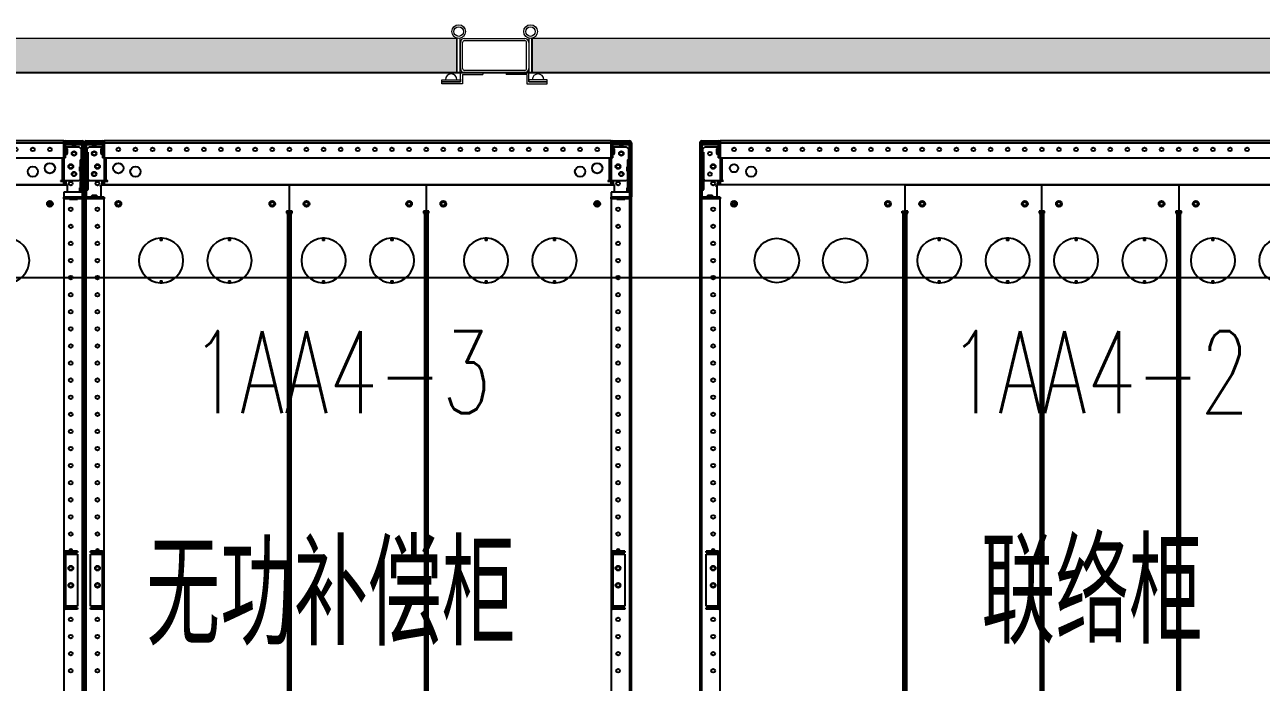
# Model space of a CAD drawing. Extents: x 758840 to 1108724, y -102573 to 143521.
# Drawn here: x 874315 to 876123, y 66841 to 67803 of the extents above; entities that cross this region are included whole.
import ezdxf

# ---------------------------------------------------------------- set-up
doc = ezdxf.new("R2010")
doc.units = 0
doc.header["$LTSCALE"] = 1000
doc.header["$MEASUREMENT"] = 0
for name, color, linetype in [('02电气-设备', 255, 'Continuous'), ('02电气-设备基础', 252, 'Continuous'), ('LWIRE', 1, 'Continuous')]:
    doc.layers.add(name, color=color, linetype=linetype)
doc.layers.add('细实线', color=3, linetype='Continuous', lineweight=5)
doc.styles.get("Standard").update_dxf_attribs({"font": 'gbenor.shx', "bigfont": 'gbcbig.shx'})
doc.styles.add('电气文字', font='txtd.shx', dxfattribs={"width": 0.8, "height": 3.5, "bigfont": 'HZTXT.shx'})

# ---------------------------------------------------------------- blocks, each defined once
blk = doc.blocks.new('联络柜')
at = {"linetype": 'Continuous', "lineweight": 25}
for p, q in [((-3, 1197), (-3, 3)), ((-0.5, 1197), (-0.5, 1118)), ((0, 1200), (23.5, 1200)), ((0, 1197.5), (23.5, 1197.5)), ((0.3, 1189.8), (0.3, 1197.5)), ((1.5, 1197.3), (1.5, 1194.8)), ((1.5, 1197.3), (4.5, 1197.3)), ((1.5, 1194.8), (4.5, 1194.8)), ((4.5, 1197.3), (4.5, 1194.8)), ((4.5, 1197.3), (23.9, 1197.3)), ((4.5, 1194.8), (24, 1194.8)), ((24, 1200), (24, 1200)), ((24, 1200), (26.5, 1200)), ((24, 1197), (24, 1175)), ((26.5, 1200), (26.5, 1197)), ((1167.5, 1200), (26.5, 1200)), ((26.5, 1197.5), (26.5, 1197.5)), ((26.5, 1197.3), (26.5, 1197.3)), ((26.5, 1197), (26.5, 1175)), ((26.5, 1197), (1167.5, 1197)), ((-0.5, 1189.8), (0, 1189.8)), ((2.2, 1183.7), (-0.3, 1183.7)), ((-0.3, 1183.7), (-0.3, 1145.5)), ((0, 1189.8), (0.3, 1189.8)), ((0, 1189.8), (0, 1183.7)), ((1.5, 1188.5), (4.5, 1191.5)), ((1.5, 1183.7), (1.5, 1188.5)), ((2.2, 1183.7), (2.2, 1145.5)), ((4.5, 1191.5), (24, 1191.5)), ((23, 1189.8), (21.5, 1188.2)), ((21.5, 1188.2), (21.5, 1181.8)), ((21.5, 1181.8), (23, 1180.2)), ((24, 1189.8), (23, 1189.8)), ((23, 1180.2), (24, 1180.2)), ((26.5, 1175), (24, 1175)), ((26.5, 1175), (1167.5, 1175)), ((27, 1141.5), (27, 1175)), ((29.6, 1141.5), (29.6, 1175)), ((29.7, 1141.5), (29.7, 1175)), ((-0.4, 1171.5), (-0.5, 1171.5)), ((-0.4, 1129.1), (-0.4, 1171.5)), ((2.2, 1145.5), (-0.3, 1145.5)), ((-0.3, 1145.5), (-0.3, 1141.2)), ((2.2, 1141.2), (-0.3, 1141.2)), ((-0.3, 1141.2), (-0.3, 1129.1)), ((2.2, 1145.5), (2.2, 1141.2)), ((4.5, 1141.5), (2.2, 1143.8)), ((2.2, 1141.2), (2.2, 1129.1)), ((27, 1141.5), (4.5, 1141.5)), ((22.2, 1141.4), (22.2, 1141.5)), ((23.5, 1141.4), (22.2, 1141.4)), ((23.5, 1141.4), (24, 1141.4)), ((23.5, 1135.5), (23.5, 1141.4)), ((26.5, 1141.4), (24, 1141.4)), ((24, 1141.4), (24, 1135.5)), ((26.5, 1141.4), (31.5, 1141.4)), ((26.5, 1141.4), (26.5, 1135.5)), ((27, 1141.5), (29.6, 1141.5)), ((29.6, 1141.5), (29.7, 1141.5)), ((31.5, 1141.5), (29.7, 1141.5)), ((31.5, 1141.4), (31.5, 1141.5)), ((-0.5, 1129.1), (-0.4, 1129.1)), ((-0.4, 1129.1), (-0.4, 1127.3)), ((-0.3, 1129.1), (2.2, 1129.1)), ((0, 1127.3), (0, 1117.5)), ((21.5, 1133), (21.5, 1135.5)), ((22, 1135.5), (21.5, 1135.5)), ((22, 1133), (21.5, 1133)), ((297, 1135.5), (22, 1135.5)), ((22, 1135.5), (22, 1117.5)), ((26.5, 1136), (1167.5, 1136)), ((297, 1135.5), (497, 1135.5)), ((297, 1097), (297, 1135.5)), ((497, 1135.5), (697, 1135.5)), ((497, 1097), (497, 1135.5)), ((697, 1135.5), (697, 1097)), ((697, 1135.5), (897, 1135.5)), ((0, 1115), (-3, 1115)), ((-0.5, 1115), (-0.5, 1115)), ((26.5, 1117.5), (0, 1117.5)), ((26.5, 1115), (0, 1115)), ((0, 85), (0, 1115)), ((8.8, 1120), (7.2, 1118.5)), ((7.2, 1118.5), (7.2, 1117.5)), ((15.2, 1120), (8.8, 1120)), ((16.7, 1118.5), (15.2, 1120)), ((16.7, 1117.5), (16.7, 1118.5)), ((26.5, 1117.5), (26.5, 1115)), ((26.5, 597.5), (26.5, 1115)), ((47, 1110.7), (47, 1105.3)), ((293, 1094.5), (293, 1097)), ((293, 1097), (297, 1097)), ((294.3, 1094.5), (293, 1094.5)), ((294.3, 1094.5), (295, 1094.5)), ((294.3, 105.5), (294.3, 1094.5)), ((297, 1094.5), (295, 1094.5)), ((295, 1094.5), (295, 105.5)), ((301, 1097), (297, 1097)), ((299.7, 1094.5), (297, 1094.5)), ((297, 1094.5), (297, 105.5)), ((299.7, 1094.5), (301, 1094.5)), ((299.7, 105.5), (299.7, 1094.5)), ((301, 1094.5), (301, 1097)), ((493, 1097), (493, 1094.5)), ((497, 1097), (493, 1097)), ((493, 1094.5), (494.3, 1094.5)), ((494.3, 1094.5), (494.3, 105.5)), ((497, 1094.5), (494.3, 1094.5)), ((501, 1097), (497, 1097)), ((499.7, 1094.5), (497, 1094.5)), ((497, 105.5), (497, 1094.5)), ((499.7, 1094.5), (501, 1094.5)), ((499.7, 105.5), (499.7, 1094.5)), ((501, 1094.5), (501, 1097)), ((693, 1097), (693, 1094.5)), ((697, 1097), (693, 1097)), ((693, 1094.5), (694.3, 1094.5)), ((694.3, 1094.5), (694.3, 105.5)), ((697, 1094.5), (694.3, 1094.5)), ((701, 1097), (697, 1097)), ((697, 105.5), (697, 1094.5)), ((699.7, 1094.5), (697, 1094.5)), ((699.7, 1094.5), (701, 1094.5)), ((699.7, 105.5), (699.7, 1094.5)), ((701, 1094.5), (701, 1097)), ((345.5, 1057.5), (345.5, 1054.5)), ((348.5, 1054.5), (348.5, 1057.5)), ((445.5, 1057.5), (445.5, 1054.5)), ((448.5, 1054.5), (448.5, 1057.5)), ((545.5, 1057.5), (545.5, 1054.5)), ((548.5, 1054.5), (548.5, 1057.5)), ((645.5, 1057.5), (645.5, 1054.5)), ((648.5, 1054.5), (648.5, 1057.5)), ((745.5, 1057.5), (745.5, 1054.5)), ((748.5, 1054.5), (748.5, 1057.5)), ((345.5, 995.5), (345.5, 992.5)), ((348.5, 992.5), (348.5, 995.5)), ((445.5, 995.5), (445.5, 992.5)), ((448.5, 992.5), (448.5, 995.5)), ((545.5, 995.5), (545.5, 992.5)), ((548.5, 992.5), (548.5, 995.5)), ((645.5, 995.5), (645.5, 992.5)), ((648.5, 992.5), (648.5, 995.5)), ((745.5, 995.5), (745.5, 992.5)), ((748.5, 992.5), (748.5, 995.5)), ((24, 600), (6.5, 600)), ((6.5, 598), (6.5, 600)), ((24, 598), (6.5, 598)), ((24.5, 517.5), (24.5, 597.5)), ((26.5, 517.5), (26.5, 597.5)), ((6.5, 519.5), (6.5, 595.5)), ((6.5, 595.5), (24, 595.5)), ((24, 519.5), (24, 595.5)), ((24, 595.5), (24.5, 595.5)), ((24, 519.5), (6.5, 519.5)), ((6.5, 515), (6.5, 517)), ((24, 517), (6.5, 517)), ((24, 515), (6.5, 515)), ((24.5, 519.5), (24, 519.5)), ((26.5, 85), (26.5, 517.5))]:
    blk.add_line(p, q, dxfattribs=at)
for centre, radius in [((11.8, 1181.5), 2.7), ((47, 1187.5), 2.7), ((72, 1187.5), 2.7), ((97, 1187.5), 2.7), ((122, 1187.5), 2.7), ((147, 1187.5), 2.7), ((172, 1187.5), 2.7), ((197, 1187.5), 2.7), ((222, 1187.5), 2.7), ((247, 1187.5), 2.7), ((272, 1187.5), 2.7), ((297, 1187.5), 2.7), ((322, 1187.5), 2.7), ((347, 1187.5), 2.7), ((372, 1187.5), 2.7), ((397, 1187.5), 2.7), ((422, 1187.5), 2.7), ((447, 1187.5), 2.7), ((472, 1187.5), 2.7), ((497, 1187.5), 2.7), ((522, 1187.5), 2.7), ((547, 1187.5), 2.7), ((572, 1187.5), 2.7), ((597, 1187.5), 2.7), ((622, 1187.5), 2.7), ((647, 1187.5), 2.7), ((672, 1187.5), 2.7), ((697, 1187.5), 2.7), ((722, 1187.5), 2.7), ((747, 1187.5), 2.7), ((772, 1187.5), 2.7), ((797, 1187.5), 2.7), ((16.5, 1162.5), 3.55), ((16.5, 1162.5), 2.7), ((47, 1160), 6), ((72, 1155), 7.5), ((11.8, 1151.5), 2.7), ((16.5, 1137.5), 2.7), ((16.5, 1100), 2.7), ((47, 1108), 4.25), ((47, 1108), 2.7), ((272, 1108), 4.25), ((272, 1108), 2.7), ((322, 1108), 4.25), ((322, 1108), 2.7), ((472, 1108), 4.25), ((472, 1108), 2.7), ((522, 1108), 4.25), ((522, 1108), 2.7), ((672, 1108), 4.25), ((672, 1108), 2.7), ((722, 1108), 4.25), ((722, 1108), 2.7), ((16.5, 1075), 2.7), ((16.5, 1050), 2.7), ((109.5, 1025), 32.5), ((209.5, 1025), 32.5), ((16.5, 1025), 2.7), ((16.5, 1000), 2.7), ((16.5, 975), 2.7), ((16.5, 950), 2.7), ((16.5, 925), 2.7), ((16.5, 900), 2.7), ((16.5, 875), 2.7), ((16.5, 850), 2.7), ((16.5, 825), 2.7), ((16.5, 800), 2.7), ((16.5, 775), 2.7), ((16.5, 750), 2.7), ((16.5, 725), 2.7), ((16.5, 700), 2.7), ((16.5, 675), 2.7), ((16.5, 650), 2.7), ((16.5, 625), 2.7), ((16.5, 575), 3.55), ((16.5, 575), 2.7), ((16.5, 550), 3.55), ((16.5, 550), 2.7), ((16.5, 500), 2.7), ((16.5, 475), 2.7), ((16.5, 450), 2.7), ((16.5, 425), 2.7)]:
    blk.add_circle(centre, radius, dxfattribs=at)
for centre, radius, start, end in [((0, 1197), 3, 90, 180), ((0, 1197), 0.5, 90, 180), ((23.5, 1197), 3, 0, 90), ((23.5, 1197), 0.5, 0, 90), ((-0.4, 1171.6), 0.0893, 261.9505, 348.5782), ((-0.4, 1127.2), 0.0893, 81.9505, 168.5782), ((-0.4, 1129.2), 0.0893, 261.9505, 348.5782), ((-0.1, 1129.6), 2.32, 261.9505, 348.5782), ((0, 1118), 3, 180, 270), ((0, 1118), 0.5, 180, 270), ((347, 1025), 32.5, 92.6454, 267.3546), ((347, 1025), 32.5, 87.3546, 92.6454), ((347, 1025), 29.5, 87.0854, 92.9146), ((347, 1025), 32.5, 272.6454, 87.3546), ((447, 1025), 32.5, 92.6454, 267.3546), ((447, 1025), 32.5, 87.3546, 92.6454), ((447, 1025), 29.5, 87.0854, 92.9146), ((447, 1025), 32.5, 272.6454, 87.3546), ((547, 1025), 32.5, 92.6454, 267.3546), ((547, 1025), 32.5, 87.3546, 92.6454), ((547, 1025), 29.5, 87.0854, 92.9146), ((547, 1025), 32.5, 272.6454, 87.3546), ((647, 1025), 32.5, 92.6454, 267.3546), ((647, 1025), 32.5, 87.3546, 92.6454), ((647, 1025), 29.5, 87.0854, 92.9146), ((647, 1025), 32.5, 272.6454, 87.3546), ((747, 1025), 32.5, 92.6454, 267.3546), ((747, 1025), 32.5, 87.3546, 92.6454), ((747, 1025), 29.5, 87.0854, 92.9146), ((747, 1025), 32.5, 272.6454, 87.3546), ((847, 1025), 32.5, 92.6454, 267.3546), ((347, 1025), 29.5, 267.0854, 272.9146), ((447, 1025), 29.5, 267.0854, 272.9146), ((547, 1025), 29.5, 267.0854, 272.9146), ((647, 1025), 29.5, 267.0854, 272.9146), ((747, 1025), 29.5, 267.0854, 272.9146), ((347, 1025), 32.5, 267.3546, 272.6454), ((447, 1025), 32.5, 267.3546, 272.6454), ((547, 1025), 32.5, 267.3546, 272.6454), ((647, 1025), 32.5, 267.3546, 272.6454), ((747, 1025), 32.5, 267.3546, 272.6454), ((16.5, 600), 2.7, 0, 180), ((16.5, 600), 2.7, 227.7946, 312.2054), ((24, 597.5), 2.5, 0, 90), ((24, 597.5), 0.5, 360, 90), ((24, 517.5), 0.5, 270, 0), ((24, 517.5), 2.5, 270, 360)]:
    blk.add_arc(centre, radius, start, end, dxfattribs=at)
blk = doc.blocks.new('补偿-滤波柜')
at = {"linetype": 'Continuous', "lineweight": 25}
for p, q in [((-3, 1197), (-3, 1118)), ((-0.5, 1197), (-0.5, 1118)), ((0, 1200), (23.5, 1200)), ((0, 1197.5), (23.5, 1197.5)), ((0.3, 1189.8), (0.3, 1197.5)), ((1.5, 1197.3), (4.5, 1197.3)), ((1.5, 1197.3), (1.5, 1194.8)), ((1.5, 1194.8), (4.5, 1194.8)), ((4.5, 1197.3), (4.5, 1194.8)), ((4.5, 1197.3), (23.9, 1197.3)), ((4.5, 1194.8), (24, 1194.8)), ((8.4, 1193.4), (8.4, 1194.8)), ((8.4, 1193.4), (15.1, 1193.4)), ((15.1, 1194.8), (15.1, 1193.4)), ((24, 1200), (24, 1200)), ((24, 1200), (26.5, 1200)), ((24, 1197), (24, 1175)), ((767.5, 1200), (26.5, 1200)), ((26.5, 1200), (26.5, 1197)), ((26.5, 1197.5), (26.5, 1197.5)), ((26.5, 1197.3), (26.5, 1197.3)), ((26.5, 1197), (26.5, 1175)), ((26.5, 1197), (767.5, 1197)), ((767.5, 1200), (770.5, 1200)), ((767.5, 1197), (767.5, 1200)), ((767.5, 1197.5), (767.5, 1197.5)), ((767.5, 1197.3), (767.5, 1197.3)), ((767.5, 1175), (767.5, 1197)), ((770, 1175), (770, 1197)), ((770, 1194.8), (789.5, 1194.8)), ((770.1, 1197.3), (789.5, 1197.3)), ((770.5, 1200), (794, 1200)), ((770.5, 1197.5), (794, 1197.5)), ((778.9, 1193.4), (778.9, 1194.8)), ((778.9, 1193.4), (785.5, 1193.4)), ((785.5, 1194.8), (785.5, 1193.4)), ((789.5, 1197.3), (792.5, 1197.3)), ((789.5, 1197.3), (789.5, 1194.8)), ((789.5, 1194.8), (792.5, 1194.8)), ((794, 1173.5), (794, 1197.5)), ((794.5, 1118), (794.5, 1197)), ((797, 1197), (797, 1118)), ((-0.5, 1189.8), (0, 1189.8)), ((2.2, 1183.7), (-0.3, 1183.7)), ((-0.3, 1183.7), (-0.3, 1145.5)), ((0, 1189.8), (0.3, 1189.8)), ((0, 1189.8), (0, 1183.7)), ((1.5, 1188.5), (4.5, 1191.5)), ((1.5, 1183.7), (1.5, 1188.5)), ((2.2, 1183.7), (2.2, 1145.5)), ((4.5, 1191.5), (24, 1191.5)), ((23, 1189.8), (21.5, 1188.2)), ((21.5, 1188.2), (21.5, 1181.8)), ((21.5, 1181.8), (23, 1180.2)), ((24, 1189.8), (23, 1189.8)), ((23, 1180.2), (24, 1180.2)), ((26.5, 1175), (24, 1175)), ((26.5, 1175), (767.5, 1175)), ((26.6, 1141.5), (26.6, 1175)), ((29.2, 1141.5), (29.2, 1175)), ((29.3, 1141.5), (29.3, 1175)), ((764.7, 1175), (764.7, 1141.5)), ((764.8, 1175), (764.8, 1141.5)), ((767.4, 1175), (767.4, 1141.5)), ((770, 1175), (767.5, 1175)), ((770, 1191.5), (789.5, 1191.5)), ((771, 1189.8), (770, 1189.8)), ((770, 1180.2), (771, 1180.2)), ((772.5, 1188.2), (771, 1189.8)), ((771, 1180.2), (772.5, 1181.8)), ((772.5, 1181.8), (772.5, 1188.2)), ((789.5, 1191.5), (792.5, 1188.5)), ((792.5, 1188.5), (792.5, 1172.9)), ((-0.4, 1171.5), (-0.5, 1171.5)), ((-0.4, 1129.1), (-0.4, 1171.5)), ((790.1, 1162.2), (791.8, 1162.2)), ((790.1, 1162.2), (790.1, 1155.6)), ((791.8, 1171.7), (791.8, 1171.9)), ((791.8, 1129.3), (791.8, 1171.7)), ((794.4, 1131.1), (794.4, 1173.5)), ((2.2, 1145.5), (-0.3, 1145.5)), ((-0.3, 1145.5), (-0.3, 1141.2)), ((2.2, 1141.2), (-0.3, 1141.2)), ((-0.3, 1141.2), (-0.3, 1129.1)), ((2.2, 1145.5), (2.2, 1141.2)), ((4.5, 1141.5), (2.2, 1143.8)), ((2.2, 1141.2), (2.2, 1129.1)), ((26.6, 1141.5), (4.5, 1141.5)), ((22.2, 1141.4), (22.2, 1141.5)), ((23.5, 1141.4), (22.2, 1141.4)), ((23.5, 1141.4), (24, 1141.4)), ((23.5, 1135.5), (23.5, 1141.4)), ((24, 1141.4), (24, 1135.5)), ((26.5, 1141.4), (24, 1141.4)), ((26.5, 1141.4), (26.5, 1135.5)), ((26.5, 1141), (31.5, 1141)), ((26.6, 1141.5), (29.2, 1141.5)), ((29.2, 1141.5), (29.3, 1141.5)), ((31.5, 1141.5), (29.3, 1141.5)), ((31.5, 1141), (31.5, 1141.5)), ((762.5, 1141.5), (762.5, 1141)), ((764.7, 1141.5), (762.5, 1141.5)), ((762.5, 1141), (767.5, 1141)), ((764.7, 1141.5), (764.8, 1141.5)), ((764.8, 1141.5), (767.4, 1141.5)), ((789.5, 1141.5), (767.4, 1141.5)), ((767.5, 1141.4), (770, 1141.4)), ((767.5, 1135.5), (767.5, 1141.4)), ((770, 1135.5), (770, 1141.4)), ((770, 1141.4), (770.5, 1141.4)), ((771.8, 1141.4), (770.5, 1141.4)), ((770.5, 1141.4), (770.5, 1135.5)), ((771.8, 1141.5), (771.8, 1141.4)), ((791.8, 1143.8), (789.5, 1141.5)), ((791.8, 1155.6), (790.1, 1155.6)), ((-0.5, 1129.1), (-0.4, 1129.1)), ((-0.4, 1129.1), (-0.4, 1127.3)), ((-0.3, 1129.1), (2.2, 1129.1)), ((0, 1127.3), (0, 1117.5)), ((21.5, 1133), (21.5, 1135.5)), ((22, 1135.5), (21.5, 1135.5)), ((22, 1133), (21.5, 1133)), ((22, 1135.5), (297, 1135.5)), ((22, 1117.5), (22, 1135.5)), ((26.5, 1136), (767.5, 1136)), ((297, 1135.5), (497, 1135.5)), ((297, 1097), (297, 1135.5)), ((497, 1135.5), (497, 1097)), ((497, 1135.5), (772, 1135.5)), ((767.5, 1125), (767.5, 1117.5)), ((794, 1125), (767.5, 1125)), ((772, 1135.5), (772, 1125)), ((772.5, 1135.5), (772, 1135.5)), ((772.5, 1133), (772, 1133)), ((772.5, 1133), (772.5, 1135.5)), ((790.1, 1131.1), (791.8, 1131.1)), ((790.1, 1131.1), (790.1, 1125)), ((794.3, 1129.3), (791.8, 1129.6)), ((791.8, 1129.5), (791.8, 1129.3)), ((794.3, 1129.3), (791.8, 1129.5)), ((794.3, 1129.3), (791.8, 1129.3)), ((791.8, 1125), (791.8, 1129.3)), ((794.5, 1125), (794, 1125)), ((794, 1125), (794, 1117.5)), ((794.3, 1129.3), (794.3, 1129.3)), ((794.3, 1125), (794.3, 1129.3)), ((-3, 3), (-3, 1118)), ((0, 1115), (-3, 1115)), ((-0.5, 1115), (-0.5, 1115)), ((26.5, 1117.5), (0, 1117.5)), ((26.5, 1115), (0, 1115)), ((0, 85), (0, 1115)), ((8.8, 1120), (7.2, 1118.5)), ((7.2, 1118.5), (7.2, 1117.5)), ((15.2, 1120), (8.8, 1120)), ((16.7, 1118.5), (15.2, 1120)), ((16.7, 1117.5), (16.7, 1118.5)), ((26.5, 1117.5), (26.5, 1115)), ((26.5, 597.5), (26.5, 1115)), ((747, 1110.7), (747, 1105.3)), ((767.5, 1115), (767.5, 1117.5)), ((794, 1117.5), (767.5, 1117.5)), ((794, 1115), (767.5, 1115)), ((767.5, 1115), (767.5, 597.5)), ((775.5, 1117.8), (775.5, 1117.5)), ((787.5, 1117.8), (775.5, 1117.8)), ((775.5, 1115), (775.5, 1114.8)), ((775.5, 1114.8), (787.5, 1114.8)), ((778.5, 1115), (779, 1114.8)), ((787.5, 1117.5), (787.5, 1117.8)), ((787.5, 1114.8), (787.5, 1115)), ((794, 1115), (794, 85)), ((797, 3), (797, 1118)), ((293, 1097), (293, 1094.5)), ((297, 1097), (293, 1097)), ((293, 1094.5), (294.3, 1094.5)), ((294.3, 1094.5), (294.3, 105.5)), ((297, 1094.5), (294.3, 1094.5)), ((301, 1097), (297, 1097)), ((299.7, 1094.5), (297, 1094.5)), ((297, 105.5), (297, 1094.5)), ((299.7, 1094.5), (301, 1094.5)), ((299.7, 105.5), (299.7, 1094.5)), ((301, 1094.5), (301, 1097)), ((493, 1097), (493, 1094.5)), ((497, 1097), (493, 1097)), ((493, 1094.5), (494.3, 1094.5)), ((494.3, 1094.5), (494.3, 105.5)), ((497, 1094.5), (494.3, 1094.5)), ((501, 1097), (497, 1097)), ((497, 105.5), (497, 1094.5)), ((499.7, 1094.5), (497, 1094.5)), ((499.7, 1094.5), (501, 1094.5)), ((499.7, 105.5), (499.7, 1094.5)), ((501, 1094.5), (501, 1097)), ((108, 1057.5), (108, 1054.5)), ((111, 1054.5), (111, 1057.5)), ((208, 1057.5), (208, 1054.5)), ((211, 1054.5), (211, 1057.5)), ((345.5, 1057.5), (345.5, 1054.5)), ((348.5, 1054.5), (348.5, 1057.5)), ((445.5, 1057.5), (445.5, 1054.5)), ((448.5, 1054.5), (448.5, 1057.5)), ((583, 1057.5), (583, 1054.5)), ((586, 1054.5), (586, 1057.5)), ((683, 1057.5), (683, 1054.5)), ((686, 1054.5), (686, 1057.5)), ((108, 995.5), (108, 992.5)), ((111, 992.5), (111, 995.5)), ((208, 995.5), (208, 992.5)), ((211, 992.5), (211, 995.5)), ((345.5, 995.5), (345.5, 992.5)), ((348.5, 992.5), (348.5, 995.5)), ((445.5, 995.5), (445.5, 992.5)), ((448.5, 992.5), (448.5, 995.5)), ((583, 995.5), (583, 992.5)), ((586, 992.5), (586, 995.5)), ((683, 995.5), (683, 992.5)), ((686, 992.5), (686, 995.5)), ((6.5, 598), (6.5, 600)), ((24, 600), (6.5, 600)), ((24, 598), (6.5, 598)), ((24.5, 517.5), (24.5, 597.5)), ((26.5, 517.5), (26.5, 597.5)), ((767.5, 597.5), (767.5, 517.5)), ((769.5, 597.5), (769.5, 517.5)), ((787.5, 600), (770, 600)), ((787.5, 598), (770, 598)), ((787.5, 600), (787.5, 598)), ((6.5, 519.5), (6.5, 595.5)), ((6.5, 595.5), (24, 595.5)), ((24, 595.5), (24.5, 595.5)), ((24, 519.5), (24, 595.5)), ((769.5, 595.5), (770, 595.5)), ((770, 595.5), (770, 519.5)), ((770, 595.5), (787.5, 595.5)), ((787.5, 595.5), (787.5, 519.5)), ((24, 519.5), (6.5, 519.5)), ((24, 517), (6.5, 517)), ((6.5, 515), (6.5, 517)), ((24, 515), (6.5, 515)), ((24.5, 519.5), (24, 519.5)), ((26.5, 85), (26.5, 517.5)), ((767.5, 517.5), (767.5, 85)), ((770, 519.5), (769.5, 519.5)), ((787.5, 519.5), (770, 519.5)), ((787.5, 517), (770, 517)), ((787.5, 515), (770, 515)), ((787.5, 517), (787.5, 515))]:
    blk.add_line(p, q, dxfattribs=at)
at = {"linetype": 'Continuous', "lineweight": 25, "flags": 128}
blk.add_lwpolyline([(776, 1114.8), (776.3, 1114.9), (776.5, 1115)], dxfattribs=at)
at = {"linetype": 'Continuous', "lineweight": 25}
for centre, radius in [((11.8, 1181.5), 3.3), ((11.8, 1181.5), 2.7), ((47, 1187.5), 2.7), ((72, 1187.5), 2.7), ((97, 1187.5), 2.7), ((122, 1187.5), 2.7), ((147, 1187.5), 2.7), ((172, 1187.5), 2.7), ((197, 1187.5), 2.7), ((222, 1187.5), 2.7), ((247, 1187.5), 2.7), ((272, 1187.5), 2.7), ((297, 1187.5), 2.7), ((322, 1187.5), 2.7), ((347, 1187.5), 2.7), ((372, 1187.5), 2.7), ((397, 1187.5), 2.7), ((422, 1187.5), 2.7), ((447, 1187.5), 2.7), ((472, 1187.5), 2.7), ((497, 1187.5), 2.7), ((522, 1187.5), 2.7), ((547, 1187.5), 2.7), ((572, 1187.5), 2.7), ((597, 1187.5), 2.7), ((622, 1187.5), 2.7), ((647, 1187.5), 2.7), ((672, 1187.5), 2.7), ((697, 1187.5), 2.7), ((722, 1187.5), 2.7), ((747, 1187.5), 2.7), ((782.2, 1181.5), 3.3), ((782.2, 1181.5), 2.7), ((16.5, 1162.5), 3.55), ((16.5, 1162.5), 2.7), ((47, 1160), 7.5), ((72, 1155), 7.5), ((722, 1155), 7.5), ((747, 1160), 7.5), ((777.5, 1162.5), 3.55), ((777.5, 1162.5), 2.7), ((11.8, 1151.5), 3.3), ((11.8, 1151.5), 2.7), ((16.5, 1137.5), 2.7), ((777.5, 1137.5), 2.7), ((782.2, 1151.5), 3.3), ((782.2, 1151.5), 2.7), ((16.5, 1100), 2.7), ((47, 1108), 4.25), ((47, 1108), 2.7), ((272, 1108), 4.25), ((272, 1108), 2.7), ((322, 1108), 4.25), ((322, 1108), 2.7), ((472, 1108), 4.25), ((472, 1108), 2.7), ((522, 1108), 4.25), ((522, 1108), 2.7), ((747, 1108), 4.25), ((747, 1108), 2.7), ((777.5, 1100), 2.7), ((16.5, 1075), 2.7), ((777.5, 1075), 2.7), ((16.5, 1050), 2.7), ((777.5, 1050), 2.7), ((16.5, 1025), 2.7), ((777.5, 1025), 2.7), ((16.5, 1000), 2.7), ((777.5, 1000), 2.7), ((16.5, 975), 2.7), ((777.5, 975), 2.7), ((16.5, 950), 2.7), ((777.5, 950), 2.7), ((16.5, 925), 2.7), ((777.5, 925), 2.7), ((16.5, 900), 2.7), ((777.5, 900), 2.7), ((16.5, 875), 2.7), ((777.5, 875), 2.7), ((16.5, 850), 2.7), ((777.5, 850), 2.7), ((16.5, 825), 2.7), ((777.5, 825), 2.7), ((16.5, 800), 2.7), ((777.5, 800), 2.7), ((16.5, 775), 2.7), ((777.5, 775), 2.7), ((16.5, 750), 2.7), ((777.5, 750), 2.7), ((16.5, 725), 2.7), ((777.5, 725), 2.7), ((16.5, 700), 2.7), ((777.5, 700), 2.7), ((16.5, 675), 2.7), ((777.5, 675), 2.7), ((16.5, 650), 2.7), ((777.5, 650), 2.7), ((16.5, 625), 2.7), ((777.5, 625), 2.7), ((16.5, 575), 3.55), ((777.5, 575), 3.55), ((16.5, 575), 2.7), ((777.5, 575), 2.7), ((16.5, 550), 3.55), ((16.5, 550), 2.7), ((777.5, 550), 3.55), ((777.5, 550), 2.7), ((16.5, 500), 2.7), ((777.5, 500), 2.7), ((16.5, 475), 2.7), ((777.5, 475), 2.7), ((16.5, 450), 2.7), ((777.5, 450), 2.7), ((16.5, 425), 2.7), ((777.5, 425), 2.7)]:
    blk.add_circle(centre, radius, dxfattribs=at)
for centre, radius, start, end in [((0, 1197), 3, 90, 180), ((0, 1197), 0.5, 90, 180), ((23.5, 1197), 3, 0, 90), ((23.5, 1197), 0.5, 0, 90), ((770.5, 1197), 3, 90, 180), ((770.5, 1197), 0.5, 90, 180), ((794, 1197), 3, 360, 90), ((794, 1197), 0.5, 360, 90), ((-0.4, 1171.6), 0.0893, 261.9505, 348.5782), ((793.1, 1171.7), 1.34, 166.8384, 170.7536), ((-0.4, 1127.2), 0.0893, 81.9505, 168.5782), ((-0.4, 1129.2), 0.0893, 261.9505, 348.5782), ((-0.1, 1129.6), 2.32, 261.9505, 348.5782), ((793.1, 1129.3), 1.34, 166.8384, 170.7536), ((794.4, 1129.3), 0.0515, 166.8384, 170.7536), ((0, 1118), 3, 180, 270), ((0, 1118), 0.5, 180, 270), ((794, 1118), 0.5, 270, 360), ((794, 1118), 3, 270, 360), ((109.5, 1025), 32.5, 92.6454, 267.3546), ((109.5, 1025), 32.5, 87.3546, 92.6454), ((109.5, 1025), 29.5, 87.0854, 92.9146), ((109.5, 1025), 32.5, 272.6454, 87.3546), ((209.5, 1025), 32.5, 92.6454, 267.3546), ((209.5, 1025), 32.5, 87.3546, 92.6454), ((209.5, 1025), 29.5, 87.0854, 92.9146), ((209.5, 1025), 32.5, 272.6454, 87.3546), ((347, 1025), 32.5, 92.6454, 267.3546), ((347, 1025), 32.5, 87.3546, 92.6454), ((347, 1025), 29.5, 87.0854, 92.9146), ((347, 1025), 32.5, 272.6454, 87.3546), ((447, 1025), 32.5, 92.6454, 267.3546), ((447, 1025), 32.5, 87.3546, 92.6454), ((447, 1025), 29.5, 87.0854, 92.9146), ((447, 1025), 32.5, 272.6454, 87.3546), ((584.5, 1025), 32.5, 92.6454, 267.3546), ((584.5, 1025), 32.5, 87.3546, 92.6454), ((584.5, 1025), 29.5, 87.0854, 92.9146), ((584.5, 1025), 32.5, 272.6454, 87.3546), ((684.5, 1025), 32.5, 92.6454, 267.3546), ((684.5, 1025), 32.5, 87.3546, 92.6454), ((684.5, 1025), 29.5, 87.0854, 92.9146), ((684.5, 1025), 32.5, 272.6454, 87.3546), ((109.5, 1025), 29.5, 267.0854, 272.9146), ((209.5, 1025), 29.5, 267.0854, 272.9146), ((347, 1025), 29.5, 267.0854, 272.9146), ((447, 1025), 29.5, 267.0854, 272.9146), ((584.5, 1025), 29.5, 267.0854, 272.9146), ((684.5, 1025), 29.5, 267.0854, 272.9146), ((109.5, 1025), 32.5, 267.3546, 272.6454), ((209.5, 1025), 32.5, 267.3546, 272.6454), ((347, 1025), 32.5, 267.3546, 272.6454), ((447, 1025), 32.5, 267.3546, 272.6454), ((584.5, 1025), 32.5, 267.3546, 272.6454), ((684.5, 1025), 32.5, 267.3546, 272.6454), ((16.5, 600), 2.7, 0, 180), ((16.5, 600), 2.7, 227.7946, 312.2054), ((24, 597.5), 2.5, 0, 90), ((24, 597.5), 0.5, 360, 90), ((770, 597.5), 2.5, 90, 180), ((770, 597.5), 0.5, 90, 180), ((777.5, 600), 2.7, 0, 180), ((777.5, 600), 2.7, 227.7946, 312.2054), ((24, 517.5), 2.5, 270, 360), ((24, 517.5), 0.5, 270, 0), ((770, 517.5), 2.5, 180, 270), ((770, 517.5), 0.5, 180, 270)]:
    blk.add_arc(centre, radius, start, end, dxfattribs=at)
for points in [[(791.8, 1172), (791.9, 1172.2), (792.1, 1172.6), (792.7, 1173.1), (793.5, 1173.5), (794.1, 1173.5), (794.4, 1173.5)], [(794.4, 1131.1), (794.1, 1131.1), (793.5, 1131), (792.7, 1130.7), (792.1, 1130.2), (791.9, 1129.8), (791.8, 1129.6)]]:
    blk.add_open_spline(points, degree=3, dxfattribs=at)
for points in [[(794.4, 1129.3), (794.4, 1129.3), (794.4, 1129.3), (794.3, 1129.3), (794.3, 1129.3), (794.3, 1129.3), (794.3, 1129.3)], [(794.5, 1131.2), (794.5, 1131.2), (794.5, 1131.2), (794.5, 1131.1), (794.4, 1131.1), (794.4, 1131.1), (794.4, 1131.1)]]:
    blk.add_open_spline(points, degree=3, knots=[0, 0, 0, 0, 0.25, 0.5, 0.75, 1, 1, 1, 1], dxfattribs=at)
blk = doc.blocks.new('BD4-PAL0101-LVPM-07')
at = {"ltscale": 5}
h = blk.add_hatch(dxfattribs=at)
h.set_pattern_fill('隔热材料01', color=8, scale=80, angle=45)
h.set_pattern_definition([(315, (-6393581, 4851932.706), (28.28427125, 28.28427125), [4.0142, -35.9858]), (315, (-6393602.19, 4851911.516), (28.28427125, 28.28427125), [4.0142, -35.9858]), (135, (-6393568.565, 4851906.755), (-28.28427125, -28.28427125), [4.0142, -35.9858]), (135, (-6393576.24, 4851899.08), (-28.28427125, -28.28427125), [4.0142, -35.9858]), (225, (-6393553.707, 4851912.52), (28.28427125, -28.28427125), [40.0194, 0.0194]), (180, (-6393563.022, 4851906.045), (-28.2842, 28.2842), [3.4144, -53.1542]), (161.56505, (-6393538.152, 4851934.33), (-28.284169758, 28.28429741), [2.244, -87.1988]), (161.56505, (-6393566.436, 4851906.045), (-28.284169758, 28.28429741), [2.244, -87.1988]), (198.43495, (-6393530.48, 4851935.75), (-28.28429741, 28.28416976), [4.488, -84.9548]), (198.43495, (-6393558.764, 4851907.464), (-28.28429741, 28.28416976), [4.488, -84.9548]), (108.43495, (-6393543.119, 4851937.877), (-28.28429741, 28.284169758), [21.3712, -68.0716]), (108.43495, (-6393571.403, 4851909.593), (-28.28429741, 28.284169758), [21.3712, -68.0716]), (161.56505, (-6393552.715, 4851960.99), (-28.284169758, 28.28429741), [2.244, -87.1988]), (161.56505, (-6393581, 4851932.706), (-28.284169758, 28.28429741), [2.244, -87.1988]), (180, (-6393583.129, 4851933.415), (-28.2842, 28.2842), [3.4144, -53.1542]), (198.43495, (-6393558.26, 4851961.7), (-28.28429741, 28.28416976), [4.488, -84.9548]), (198.43495, (-6393586.543, 4851933.415), (-28.28429741, 28.28416976), [4.488, -84.9548]), (90, (-6393602.9, 4851913.645), (-28.2842, 28.2842), [3.4144, -53.1542]), (108.43495, (-6393573.905, 4851939.8), (-28.28429741, 28.284169758), [2.244, -87.1988]), (108.43495, (-6393602.19, 4851911.516), (-28.28429741, 28.284169758), [2.244, -87.1988]), (71.56505, (-6393574.615, 4851945.343), (-28.28416976, 28.28429741), [4.488, -84.9548]), (71.56505, (-6393602.9, 4851917.06), (-28.28416976, 28.28429741), [4.488, -84.9548]), (161.56505, (-6393550.793, 4851930.204), (-28.284169758, 28.28429741), [21.3712, -68.0716]), (161.56505, (-6393579.077, 4851901.92), (-28.284169758, 28.28429741), [21.3712, -68.0716]), (90, (-6393575.53, 4851893.538), (-28.2842, 28.2842), [3.4144, -53.1542]), (108.43495, (-6393547.244, 4851925.237), (-28.28429741, 28.284169758), [2.244, -87.1988]), (108.43495, (-6393575.529, 4851896.952), (-28.28429741, 28.284169758), [2.244, -87.1988]), (71.56505, (-6393548.664, 4851917.564), (-28.28416976, 28.28429741), [4.488, -84.9548]), (71.56505, (-6393576.948, 4851889.28), (-28.28416976, 28.28429741), [4.488, -84.9548])])
h.paths.add_polyline_path([(1915306.6, 710273.1), (1915872.1, 710273.1), (1915872.1, 710323.1), (1915306.6, 710323.1)])
h.paths.add_polyline_path([(1914736.1, 710273.1), (1915301.6, 710273.1), (1915301.6, 710323.1), (1914736.1, 710323.1)])
h.paths.add_polyline_path([(1916874.6, 710323.1), (1915982.1, 710323.1), (1915982.1, 710273.1), (1916874.6, 710273.1)])
h.paths.add_polyline_path([(1917772.1, 710323.1), (1916879.6, 710323.1), (1916879.6, 710273.1), (1917772.1, 710273.1)])
h.paths.add_polyline_path([(1917882.1, 710273.1), (1918774.6, 710273.1), (1918774.6, 710323.1), (1917882.1, 710323.1)])
h.paths.add_polyline_path([(1918779.6, 710323.1), (1918779.6, 710273.1), (1919672.1, 710273.1), (1919672.1, 710323.1)])
h.paths.add_polyline_path([(1920874.6, 710323.1), (1919782.1, 710323.1), (1919782.1, 710273.1), (1920874.6, 710273.1)])
h.paths.add_polyline_path([(1920879.6, 710323.1), (1920879.6, 710273.1), (1921972.1, 710273.1), (1921972.1, 710323.1)])
h.paths.add_polyline_path([(1923279.6, 710323.1), (1922082.1, 710323.1), (1922082.1, 710273.1), (1923279.6, 710273.1)])
h.paths.add_polyline_path([(1923284.6, 710323.1), (1923284.6, 710273.1), (1924482.1, 710273.1), (1924482.1, 710323.1)])
h.paths.add_polyline_path([(1925884.6, 710323.1), (1924592.1, 710323.1), (1924592.1, 710273.1), (1925884.6, 710273.1)])
h.paths.add_polyline_path([(1925889.6, 710323.1), (1925889.6, 710273.1), (1927182.1, 710273.1), (1927182.1, 710323.1)])
h.paths.add_polyline_path([(1927292.1, 710323.1), (1928132.1, 710323.1), (1928132.1, 710273.1), (1927292.1, 710273.1)])
at = {"linetype": 'ByBlock', "lineweight": 15}
for p, q in [((1921972.1, 710323.1), (1920879.6, 710323.1)), ((1921972.1, 710273.1), (1921972.1, 710323.1)), ((1923279.6, 710323.1), (1922082.1, 710323.1)), ((1922082.1, 710323.1), (1922082.1, 710273.1)), ((1920879.6, 710273.1), (1921972.1, 710273.1)), ((1922082.1, 710273.1), (1923279.6, 710273.1))]:
    blk.add_line(p, q, dxfattribs=at)
at = {"lineweight": 15}
for p, q in [((1921972.6, 710273.1), (1921972.6, 710323.3)), ((1921976.6, 710273.1), (1921976.6, 710323.3)), ((1922073.9, 710279.1), (1922073.9, 710317.1)), ((1922077.6, 710273.1), (1922077.6, 710323.3)), ((1922081.6, 710273.1), (1922081.6, 710323.3)), ((1921950.1, 710259.6), (1921950.1, 710262.6)), ((1921950.1, 710262.6), (1921977.1, 710262.6)), ((1921972.6, 710273.1), (1921976.6, 710273.1)), ((1921977.1, 710259.6), (1921977.1, 710273.1)), ((1921977.1, 710273.1), (1922010.1, 710273.1)), ((1921977.1, 710263.4), (1921977.1, 710259.6)), ((1921980.1, 710270.1), (1921980.1, 710256.6)), ((1921980.1, 710270.1), (1922010.1, 710270.1)), ((1922010.1, 710273.1), (1922010.1, 710270.1)), ((1922077.1, 710273.1), (1922044.1, 710273.1)), ((1922044.1, 710273.1), (1922044.1, 710270.1)), ((1922074.1, 710270.1), (1922044.1, 710270.1)), ((1922074.1, 710270.1), (1922074.1, 710256.6)), ((1922077.1, 710259.6), (1922077.1, 710273.1)), ((1922077.1, 710263.4), (1922077.1, 710259.6)), ((1922104.1, 710262.6), (1922077.1, 710262.6)), ((1922077.6, 710273.1), (1922081.6, 710273.1)), ((1922104.1, 710259.6), (1922104.1, 710262.6)), ((1921950.1, 710259.6), (1921977.1, 710259.6)), ((1921950.1, 710256.6), (1921950.1, 710259.6)), ((1921977.1, 710259.6), (1921950.1, 710259.6)), ((1921980.1, 710256.6), (1921950.1, 710256.6)), ((1921980.1, 710256.6), (1921977.1, 710256.6)), ((1921980.1, 710259.6), (1921980.1, 710256.6)), ((1922074.1, 710259.6), (1922074.1, 710256.6)), ((1922074.1, 710256.6), (1922104.1, 710256.6)), ((1922074.1, 710256.6), (1922077.1, 710256.6)), ((1922104.1, 710259.6), (1922077.1, 710259.6)), ((1922077.1, 710259.6), (1922104.1, 710259.6)), ((1922104.1, 710256.6), (1922104.1, 710259.6))]:
    blk.add_line(p, q, dxfattribs=at)
for centre, radius in [((1921974.6, 710333.1), 10), ((1921974.6, 710333.1), 7), ((1922079.6, 710333.1), 10), ((1922079.6, 710333.1), 7)]:
    blk.add_circle(centre, radius, dxfattribs=at)
for centre in [(1921963.6, 710262.6), (1922090.6, 710262.6)]:
    blk.add_arc(centre, 8.49, 0, 180, dxfattribs=at)
at = {"layer": '细实线', "lineweight": 15}
for p, q in [((1921977.1, 710279.1), (1921977.1, 710317.1)), ((1921980.3, 710279.1), (1921980.3, 710317.1)), ((1921983.1, 710323.1), (1922071.1, 710323.1)), ((1921983.1, 710319.9), (1922071.1, 710319.9)), ((1922077.1, 710317.1), (1922077.1, 710279.1)), ((1922071.1, 710276.3), (1921983.1, 710276.3)), ((1922071.1, 710273.1), (1921983.1, 710273.1))]:
    blk.add_line(p, q, dxfattribs=at)
for centre, radius, start, end in [((1921983.1, 710317.1), 6, 90, 180), ((1921983.1, 710317.1), 2.8, 90, 180), ((1922071.1, 710317.1), 6, 0, 90), ((1922071.1, 710317.1), 2.8, 0, 90), ((1921983.1, 710279.1), 6, 180, 270), ((1921983.1, 710279.1), 2.8, 180, 270), ((1922071.1, 710279.1), 6, 270, 0), ((1922071.1, 710279.1), 2.8, 270, 0)]:
    blk.add_arc(centre, radius, start, end, dxfattribs=at)
at = {"layer": '02电气-设备', "color": 5, "ltscale": 5}
for name, p in [('补偿-滤波柜', (1920630.1, 708973.2)), ('补偿-滤波柜', (1921430.1, 708973.2)), ('联络柜', (1922330.1, 708973.2))]:
    blk.add_blockref(name, p, dxfattribs=at)
at = {"layer": 'LWIRE', "linetype": 'ByBlock', "lineweight": 15, "style": '电气文字', "width": 0.7}
for s, p in [('1AA4-3', (1921582.9, 709774.9)), ('1AA4-2', (1922691.1, 709774.9))]:
    blk.add_text(s, height=120, dxfattribs=at).set_placement(p)
at = {"layer": 'LWIRE', "lineweight": -3}
for s, p in [('无功补偿柜', (1921518, 709435.1)), ('联络柜', (1922738.6, 709437.8))]:
    blk.add_text(s, height=150, dxfattribs=at).set_placement(p)

msp = doc.modelspace()

# ---------------------------------------------------------------- linework, layer by layer
at = {"layer": '02电气-设备基础'}
msp.add_lwpolyline([(901460.28, 67432.51), (866802.28, 67432.51), (866802.28, 67732.51), (901460.28, 67732.51)], close=True, dxfattribs=at)

# ---------------------------------------------------------------- block references
at = {"layer": '02电气-设备'}
msp.add_blockref('BD4-PAL0101-LVPM-07', (-1047025.03, -642540.59), dxfattribs=at)

doc.saveas('drawing.dxf')
